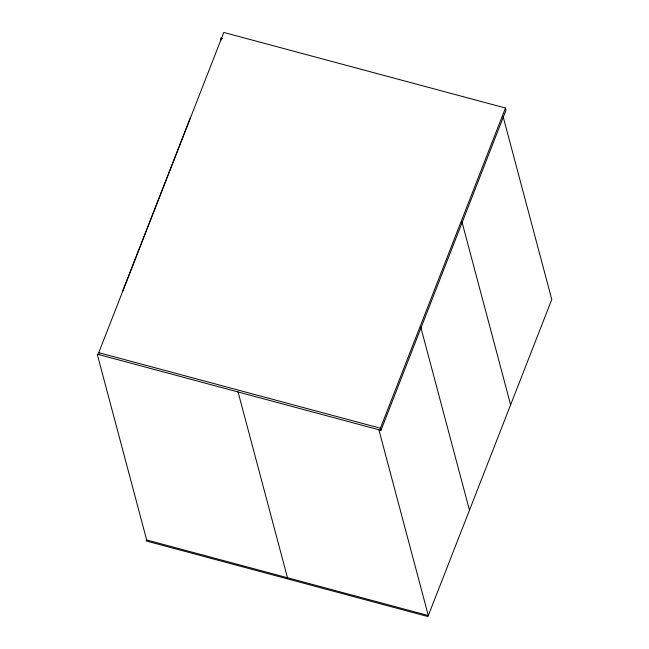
<?xml version="1.0" encoding="UTF-8"?>
<svg xmlns="http://www.w3.org/2000/svg" width="649" height="649" viewBox="0 0 649 649"><rect width="100%" height="100%" fill="white"/><g stroke="black" fill="none" stroke-linecap="round" stroke-linejoin="round"><path stroke-width="0.97" d="M122.62 291.263L190.619 117.153M99.305 354.743L98.745 352.658L223.808 32.45L505.466 108.026L506.025 110.119L380.963 430.319L97.22 354.143L146.666 539.968L146.276 540.974L427.934 616.55L551.78 299.449L503.113 116.56M380.963 430.319L380.403 428.235L505.466 108.026M222.631 38.575L220.676 38.048L221.195 40.003M98.745 352.658L380.403 428.235M146.666 539.968L428.324 615.552L378.878 429.727M461.966 221.926L510.625 404.814M420.812 327.291L469.478 510.187M238.053 391.939L287.491 577.756"/></g></svg>
